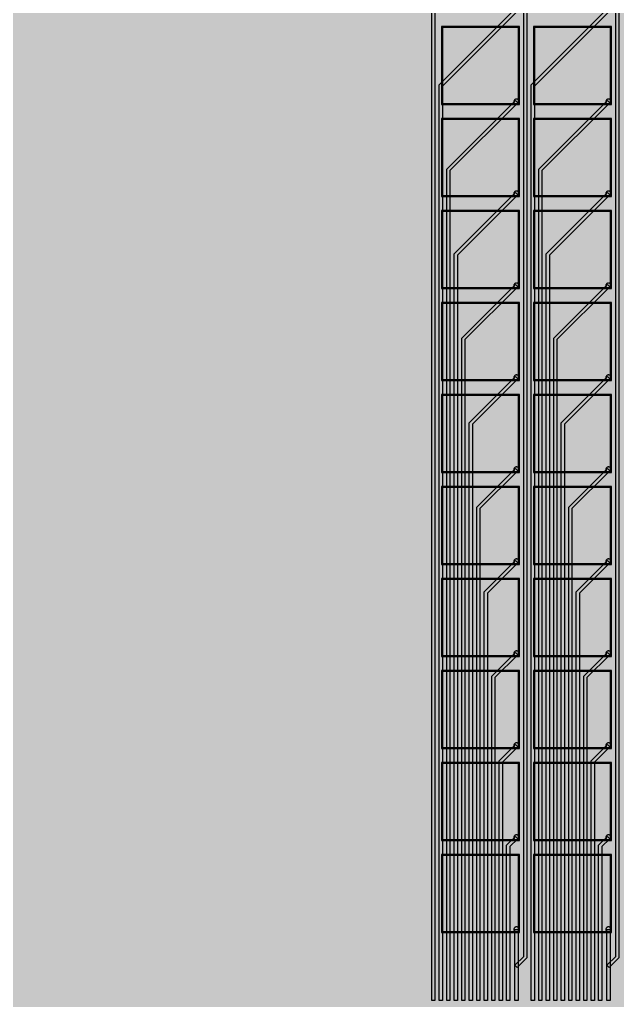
# Model space of a CAD drawing. Header units: metres. Extents: x -7220 to 10980, y -29667 to 1833.
# Drawn here: x -394 to 164, y 430 to 1347 of the extents above; entities that cross this region are included whole.
import ezdxf

# ---------------------------------------------------------------- set-up
doc = ezdxf.new("R2010")
doc.units = ezdxf.units.M
for name, color, linetype in [('Etching', 1, 'CONTINUOUS'), ('EtchingPad', 2, 'CONTINUOUS'), ('Metal1', 4, 'CONTINUOUS'), ('Metal2', 3, 'CONTINUOUS'), ('Polyimide', 7, 'CONTINUOUS'), ('Polyimide_Negative', 5, 'CONTINUOUS')]:
    doc.layers.add(name, color=color, linetype=linetype)

msp = doc.modelspace()

# ---------------------------------------------------------------- hatches: boundary and pattern name
at = {"layer": 'Polyimide'}
msp.add_hatch(color=7, dxfattribs=at).paths.add_polyline_path([(4099.45, -13861.55), (4142.64, -14152.77), (4214.18, -14438.35), (4313.36, -14715.55), (4439.24, -14981.69), (4590.59, -15234.21), (4765.97, -15470.68), (4963.68, -15688.82), (5181.82, -15886.53), (5418.29, -16061.91), (5670.81, -16213.26), (5936.95, -16339.14), (6214.15, -16438.32), (6499.73, -16509.85), (6790.95, -16553.05), (7085, -16567.5), (9980.38, -16567.5), (10058.79, -16571.35), (10136.45, -16582.87), (10212.6, -16601.95), (10286.52, -16628.4), (10357.49, -16661.96), (10424.83, -16702.32), (10487.89, -16749.09), (10546.06, -16801.81), (10598.78, -16859.98), (10645.55, -16923.04), (10685.91, -16990.38), (10719.48, -17061.35), (10745.93, -17135.27), (10765, -17211.43), (10776.52, -17289.08), (10780.38, -17367.5), (10780.38, -21957.3), (10741.61, -22012.91), (10705.97, -22070.59), (10673.58, -22130.14), (10644.53, -22191.39), (10618.92, -22254.16), (10596.82, -22318.25), (10578.3, -22383.46), (10563.41, -22449.6), (10552.21, -22516.46), (10544.72, -22583.84), (10540.97, -22651.53), (10540.97, -22719.32), (10544.72, -22787.01), (10552.21, -22854.38), (10563.41, -22921.24), (10578.3, -22987.38), (10596.82, -23052.6), (10618.92, -23116.68), (10644.53, -23179.45), (10673.58, -23240.71), (10705.97, -23300.26), (10741.61, -23357.93), (10780.38, -23413.54), (10780.38, -28667.5), (10776.52, -28745.91), (10765, -28823.57), (10745.93, -28899.73), (10719.48, -28973.65), (10685.91, -29044.62), (10645.55, -29111.96), (10598.78, -29175.01), (10546.06, -29233.19), (10487.89, -29285.91), (10424.83, -29332.68), (10357.49, -29373.04), (10286.52, -29406.6), (10212.6, -29433.05), (10136.45, -29452.13), (10058.79, -29463.65), (9980.38, -29467.5), (-6219.63, -29467.5), (-6298.04, -29463.65), (-6375.7, -29452.13), (-6451.85, -29433.05), (-6525.77, -29406.6), (-6596.74, -29373.04), (-6664.08, -29332.68), (-6727.14, -29285.91), (-6785.31, -29233.19), (-6838.03, -29175.01), (-6884.8, -29111.96), (-6925.16, -29044.62), (-6958.73, -28973.65), (-6985.18, -28899.73), (-7004.25, -28823.57), (-7015.77, -28745.91), (-7019.63, -28667.5), (-7019.63, -23426.32), (-6979.36, -23370.07), (-6942.33, -23311.63), (-6908.66, -23251.2), (-6878.45, -23188.96), (-6851.81, -23125.12), (-6828.81, -23059.88), (-6809.53, -22993.44), (-6794.04, -22926.02), (-6782.37, -22857.83), (-6774.57, -22789.09), (-6770.67, -22720.02), (-6770.67, -22650.84), (-6774.57, -22581.77), (-6782.37, -22513.03), (-6794.04, -22444.84), (-6809.53, -22377.42), (-6828.81, -22310.98), (-6851.81, -22245.74), (-6878.45, -22181.89), (-6908.66, -22119.66), (-6942.33, -22059.22), (-6979.36, -22000.79), (-7019.63, -21944.54), (-7019.63, -17367.5), (-7015.77, -17289.08), (-7004.25, -17211.43), (-6985.18, -17135.27), (-6958.73, -17061.35), (-6925.16, -16990.38), (-6884.8, -16923.04), (-6838.03, -16859.98), (-6785.31, -16801.81), (-6727.14, -16749.09), (-6664.08, -16702.32), (-6596.74, -16661.96), (-6525.77, -16628.4), (-6451.85, -16601.95), (-6375.7, -16582.87), (-6298.04, -16571.35), (-6219.63, -16567.5), (-3314, -16567.5), (-3019.95, -16553.05), (-2728.73, -16509.85), (-2443.15, -16438.32), (-2165.95, -16339.14), (-1899.81, -16213.26), (-1647.29, -16061.91), (-1410.82, -15886.53), (-1192.68, -15688.82), (-994.97, -15470.68), (-819.59, -15234.21), (-668.24, -14981.69), (-542.36, -14715.55), (-443.18, -14438.35), (-371.64, -14152.77), (-328.45, -13861.55), (-314, -13567.5), (-314, -13373.48), (-317.45, -13328.11), (-327.72, -13283.78), (-344.58, -13241.52), (-367.63, -13202.3), (-396.35, -13167.01), (-430.08, -13136.47), (-468.03, -13111.38), (-509.35, -13092.32), (-509.35, -13092.32), (-578.18, -13061.27), (-642.2, -13021.24), (-700.26, -12972.96), (-751.3, -12917.31), (-794.39, -12855.3), (-828.74, -12788.06), (-853.73, -12716.8), (-868.91, -12642.84), (-874, -12567.5), (-868.91, -12492.16), (-853.73, -12418.19), (-828.74, -12346.94), (-794.39, -12279.7), (-751.3, -12217.69), (-700.26, -12162.04), (-642.2, -12113.76), (-578.18, -12073.73), (-509.35, -12042.68), (-509.35, -12042.68), (-468.03, -12023.62), (-430.08, -11998.53), (-396.35, -11967.99), (-367.63, -11932.7), (-344.58, -11893.47), (-327.72, -11851.21), (-317.45, -11806.89), (-314, -11761.52), (-314, -11074.31), (-317.45, -11028.94), (-327.72, -10984.62), (-344.58, -10942.36), (-367.63, -10903.13), (-396.35, -10867.84), (-430.08, -10837.3), (-468.03, -10812.21), (-509.35, -10793.16), (-509.35, -10793.16), (-578.18, -10762.1), (-642.2, -10722.07), (-700.26, -10673.8), (-751.3, -10618.15), (-794.39, -10556.13), (-828.74, -10488.89), (-853.73, -10417.64), (-868.91, -10343.67), (-874, -10268.33), (-868.91, -10192.99), (-853.73, -10119.03), (-828.74, -10047.77), (-794.39, -9980.53), (-751.3, -9918.52), (-700.26, -9862.87), (-642.2, -9814.59), (-578.18, -9774.56), (-509.35, -9743.51), (-509.35, -9743.51), (-468.03, -9724.45), (-430.08, -9699.36), (-396.35, -9668.82), (-367.63, -9633.53), (-344.58, -9594.31), (-327.72, -9552.05), (-317.45, -9507.72), (-314, -9462.35), (-314, -8775.14), (-317.45, -8729.78), (-327.72, -8685.45), (-344.58, -8643.19), (-367.63, -8603.96), (-396.35, -8568.68), (-430.08, -8538.14), (-468.03, -8513.05), (-509.35, -8493.99), (-509.35, -8493.99), (-578.18, -8462.94), (-642.2, -8422.91), (-700.26, -8374.63), (-751.3, -8318.98), (-794.39, -8256.97), (-828.74, -8189.73), (-853.73, -8118.47), (-868.91, -8044.5), (-874, -7969.17), (-868.91, -7893.83), (-853.73, -7819.86), (-828.74, -7748.61), (-794.39, -7681.36), (-751.3, -7619.35), (-700.26, -7563.7), (-642.2, -7515.42), (-578.18, -7475.4), (-509.35, -7444.34), (-509.35, -7444.34), (-468.03, -7425.28), (-430.08, -7400.2), (-396.35, -7369.66), (-367.63, -7334.37), (-344.58, -7295.14), (-327.72, -7252.88), (-317.45, -7208.56), (-314, -7163.19), (-314, -6475.98), (-317.45, -6430.61), (-327.72, -6386.29), (-344.58, -6344.02), (-367.63, -6304.8), (-396.35, -6269.51), (-430.08, -6238.97), (-468.03, -6213.88), (-509.35, -6194.82), (-509.35, -6194.82), (-578.18, -6163.77), (-642.2, -6123.74), (-700.26, -6075.46), (-751.3, -6019.81), (-794.39, -5957.8), (-828.74, -5890.56), (-853.73, -5819.31), (-868.91, -5745.34), (-874, -5670), (-868.91, -5594.66), (-853.73, -5520.69), (-828.74, -5449.44), (-794.39, -5382.2), (-751.3, -5320.19), (-700.26, -5264.54), (-642.2, -5216.26), (-578.18, -5176.23), (-509.35, -5145.18), (-509.35, -5145.18), (-468.03, -5126.12), (-430.08, -5101.03), (-396.35, -5070.49), (-367.63, -5035.2), (-344.58, -4995.98), (-327.72, -4953.71), (-317.45, -4909.39), (-314, -4864.02), (-314, 380), (-314, 1532.5), (-269, 1532.5), (-268.78, 1525.63), (-268.1, 1518.79), (-266.98, 1512.02), (-265.42, 1505.32), (-263.43, 1498.75), (-261.01, 1492.32), (-258.17, 1486.06), (-254.93, 1480), (-251.3, 1474.17), (-247.3, 1468.58), (-242.94, 1463.27), (-238.25, 1458.25), (-233.23, 1453.56), (-227.92, 1449.2), (-222.33, 1445.2), (-216.5, 1441.57), (-210.44, 1438.33), (-204.18, 1435.49), (-197.75, 1433.07), (-191.18, 1431.08), (-184.48, 1429.52), (-177.71, 1428.4), (-170.87, 1427.72), (-164, 1427.5), (-157.13, 1427.72), (-150.29, 1428.4), (-143.52, 1429.52), (-136.82, 1431.08), (-130.25, 1433.07), (-123.82, 1435.49), (-117.56, 1438.33), (-111.5, 1441.57), (-105.67, 1445.2), (-100.08, 1449.2), (-94.77, 1453.56), (-89.75, 1458.25), (-85.06, 1463.27), (-80.7, 1468.58), (-76.7, 1474.17), (-73.07, 1480), (-69.83, 1486.06), (-66.99, 1492.32), (-64.57, 1498.75), (-62.58, 1505.32), (-61.02, 1512.02), (-59.9, 1518.79), (-59.22, 1525.63), (-59, 1532.5), (1786, 1532.5), (3835, 1532.5), (3835.21, 1539.04), (3835.86, 1545.55), (3836.92, 1552.01), (3838.41, 1558.38), (3840.31, 1564.64), (3842.61, 1570.77), (3845.31, 1576.73), (3848.4, 1582.5), (3851.85, 1588.06), (3855.66, 1593.38), (3859.82, 1598.43), (3864.29, 1603.21), (3869.07, 1607.68), (3874.12, 1611.84), (3879.44, 1615.65), (3885, 1619.1), (3890.77, 1622.19), (3896.73, 1624.89), (3902.86, 1627.19), (3909.12, 1629.09), (3915.49, 1630.58), (3921.95, 1631.64), (3928.46, 1632.29), (3935, 1632.5), (3941.54, 1632.29), (3948.05, 1631.64), (3954.51, 1630.58), (3960.88, 1629.09), (3967.14, 1627.19), (3973.27, 1624.89), (3979.23, 1622.19), (3985, 1619.1), (3990.56, 1615.65), (3995.88, 1611.84), (4000.93, 1607.68), (4005.71, 1603.21), (4010.18, 1598.43), (4014.34, 1593.38), (4018.15, 1588.06), (4021.6, 1582.5), (4024.69, 1576.73), (4027.39, 1570.77), (4029.69, 1564.64), (4031.59, 1558.38), (4033.08, 1552.01), (4034.14, 1545.55), (4034.79, 1539.04), (4035, 1532.5), (4085, 1532.5), (4085, 380), (4085, 330), (4085, -4864.02), (4088.45, -4909.39), (4098.72, -4953.71), (4115.58, -4995.98), (4138.63, -5035.2), (4167.35, -5070.49), (4201.08, -5101.03), (4239.03, -5126.12), (4280.35, -5145.18), (4280.35, -5145.18), (4349.18, -5176.23), (4413.2, -5216.26), (4471.26, -5264.54), (4522.3, -5320.19), (4565.39, -5382.2), (4599.74, -5449.44), (4624.73, -5520.69), (4639.91, -5594.66), (4645, -5670), (4639.91, -5745.34), (4624.73, -5819.31), (4599.74, -5890.56), (4565.39, -5957.8), (4522.3, -6019.81), (4471.26, -6075.46), (4413.2, -6123.74), (4349.18, -6163.77), (4280.35, -6194.82), (4239.03, -6213.88), (4201.08, -6238.97), (4167.35, -6269.51), (4138.63, -6304.8), (4115.58, -6344.02), (4098.72, -6386.29), (4088.45, -6430.61), (4085, -6475.98), (4085, -13567.5), (4099.45, -13861.55)])
at = {"layer": 'Polyimide_Negative'}
h = msp.add_hatch(color=7, dxfattribs=at)
h.paths.add_polyline_path([(-677.74, -11900.1), (-672.74, -11896.98), (-514, -11825.36), (-514, -11010.47), (-672.74, -10938.85), (-759.69, -10884.49), (-838.53, -10818.93), (-907.83, -10743.36), (-966.34, -10659.16), (-1012.99, -10567.84), (-1046.93, -10471.08), (-1067.54, -10370.64), (-1074.46, -10268.33), (-1040.67, -9768.37), (-677.74, -9600.94), (-672.74, -9597.81), (-514, -9526.2), (-514, -8711.3), (-672.74, -8639.69), (-759.69, -8585.33), (-838.53, -8519.77), (-907.83, -8444.2), (-966.34, -8359.99), (-1012.99, -8268.68), (-1046.93, -8171.92), (-1067.54, -8071.47), (-1074.46, -7969.17), (-1067.54, -7866.86), (-1046.93, -7766.42), (-1012.99, -7669.66), (-966.34, -7578.34), (-907.83, -7494.14), (-838.53, -7418.56), (-723.42, -7322.84), (-677.74, -7301.77), (-672.74, -7298.65), (-514, -7227.03), (-514, -6412.14), (-672.74, -6340.52), (-759.69, -6286.16), (-838.53, -6220.6), (-907.83, -6145.03), (-966.34, -6060.82), (-1012.99, -5969.51), (-1046.93, -5872.75), (-1067.54, -5772.31), (-1074.46, -5670), (-1067.54, -5567.69), (-1046.93, -5467.25), (-1012.99, -5370.49), (-966.34, -5279.18), (-907.83, -5194.97), (-838.53, -5119.4), (-723.42, -5023.68), (-677.74, -5002.6), (-672.74, -4999.48), (-514, -4927.86), (-514, 1732.5), (166.51, 1732.5), (1786, 1732.5), (3699.15, 1732.5), (3768.27, 1782.03), (3784.95, 1792.4), (3802.27, 1801.66), (3820.15, 1809.76), (3838.53, 1816.68), (3857.33, 1822.38), (3876.45, 1826.84), (3895.83, 1830.04), (3915.37, 1831.96), (3935, 1832.61), (3954.63, 1831.96), (3974.17, 1830.04), (3993.55, 1826.84), (4012.67, 1822.38), (4031.47, 1816.68), (4049.85, 1809.76), (4067.73, 1801.66), (4085.05, 1792.4), (4101.73, 1782.03), (4285, 1650.7), (4285, -4927.86), (4443.74, -4999.48), (4530.69, -5053.84), (4609.53, -5119.4), (4678.83, -5194.97), (4737.34, -5279.18), (4783.99, -5370.49), (4817.93, -5467.25), (4838.54, -5567.69), (4845.46, -5670), (4838.54, -5772.31), (4817.93, -5872.75), (4783.99, -5969.51), (4737.34, -6060.82), (4678.83, -6145.03), (4609.53, -6220.6), (4530.69, -6286.16), (4443.74, -6340.52), (4285, -6412.14), (4285, -13562.59), (4298.72, -13841.92), (4339.04, -14113.7), (4405.8, -14380.23), (4498.36, -14638.92), (4615.83, -14887.3), (4757.09, -15122.96), (4920.76, -15343.65), (5105.27, -15547.23), (5308.85, -15731.74), (5529.54, -15895.41), (5765.2, -16036.67), (6013.58, -16154.14), (6272.27, -16246.7), (6538.79, -16313.46), (6810.58, -16353.78), (7089.91, -16367.5), (9985.29, -16367.5), (10078.42, -16372.07), (10175.51, -16386.48), (10270.73, -16410.33), (10363.15, -16443.4), (10451.89, -16485.36), (10536.08, -16535.83), (10614.92, -16594.3), (10687.65, -16660.22), (10753.57, -16732.95), (10812.05, -16811.79), (10862.51, -16895.99), (10904.48, -16984.72), (10937.55, -17077.14), (10961.4, -17172.36), (10975.8, -17269.46), (10980.38, -17362.59), (10980.38, -22020.14), (10908.84, -22122.75), (10879.02, -22171.01), (10851.92, -22220.83), (10827.62, -22272.08), (10806.19, -22324.6), (10787.7, -22378.22), (10772.2, -22432.78), (10759.75, -22488.12), (10750.37, -22544.06), (10744.11, -22600.43), (10740.97, -22657.06), (10740.97, -22713.78), (10744.11, -22770.42), (10750.37, -22826.79), (10759.75, -22882.73), (10772.2, -22938.06), (10787.7, -22992.63), (10806.19, -23046.25), (10827.62, -23098.76), (10851.92, -23150.01), (10879.02, -23199.84), (10908.84, -23248.09), (10980.38, -23350.71), (10980.38, -28672.41), (10975.8, -28765.54), (10961.4, -28862.64), (10937.55, -28957.85), (10904.48, -29050.28), (10862.51, -29139.01), (10812.05, -29223.2), (10753.57, -29302.05), (10687.65, -29374.78), (10614.92, -29440.7), (10536.08, -29499.17), (10451.89, -29549.63), (10363.15, -29591.6), (10270.73, -29624.67), (10175.51, -29648.52), (10078.42, -29662.92), (9985.29, -29667.5), (-6224.54, -29667.5), (-6317.67, -29662.92), (-6414.76, -29648.52), (-6509.98, -29624.67), (-6602.4, -29591.6), (-6691.14, -29549.63), (-6775.33, -29499.17), (-6854.17, -29440.7), (-6926.9, -29374.78), (-6992.82, -29302.05), (-7051.3, -29223.2), (-7101.76, -29139.01), (-7143.73, -29050.28), (-7176.8, -28957.85), (-7200.65, -28862.64), (-7215.05, -28765.54), (-7219.63, -28672.41), (-7219.63, -23362.11), (-7145.27, -23258.25), (-7114.29, -23209.36), (-7086.12, -23158.79), (-7060.85, -23106.72), (-7038.56, -23053.31), (-7019.31, -22998.72), (-7003.18, -22943.13), (-6990.22, -22886.72), (-6980.46, -22829.67), (-6973.93, -22772.16), (-6970.67, -22714.37), (-6970.67, -22656.49), (-6973.93, -22598.7), (-6980.46, -22541.19), (-6990.22, -22484.14), (-7003.18, -22427.73), (-7019.31, -22372.14), (-7038.56, -22317.55), (-7060.85, -22264.14), (-7086.12, -22212.06), (-7114.29, -22161.5), (-7145.27, -22112.61), (-7219.63, -22008.74), (-7219.63, -17362.59), (-7215.05, -17269.46), (-7200.65, -17172.36), (-7176.8, -17077.14), (-7143.73, -16984.72), (-7101.76, -16895.99), (-7051.3, -16811.79), (-6992.82, -16732.95), (-6926.9, -16660.22), (-6854.17, -16594.3), (-6775.33, -16535.83), (-6691.14, -16485.36), (-6602.4, -16443.4), (-6509.98, -16410.33), (-6414.76, -16386.48), (-6317.67, -16372.07), (-6224.54, -16367.5), (-3318.91, -16367.5), (-3039.58, -16353.78), (-2767.79, -16313.46), (-2501.27, -16246.7), (-2242.58, -16154.14), (-1994.2, -16036.67), (-1758.54, -15895.41), (-1537.85, -15731.74), (-1334.27, -15547.23), (-1149.76, -15343.65), (-986.09, -15122.96), (-844.83, -14887.3), (-727.36, -14638.92), (-634.8, -14380.23), (-568.04, -14113.7), (-527.72, -13841.92), (-514, -13562.59), (-514, -13309.63), (-672.74, -13238.02), (-759.69, -13183.66), (-838.53, -13118.1), (-907.83, -13042.53), (-966.34, -12958.32), (-1012.99, -12867.01), (-1046.93, -12770.25), (-1067.54, -12669.8), (-1074.46, -12567.5), (-1040.67, -12067.53), (-677.74, -11900.1)])
h.paths.add_polyline_path([(4085, -13567.5), (4085, -6475.98), (4088.45, -6430.61), (4098.72, -6386.29), (4115.58, -6344.02), (4138.63, -6304.8), (4167.35, -6269.51), (4201.08, -6238.97), (4239.03, -6213.88), (4280.35, -6194.82), (4349.18, -6163.77), (4413.2, -6123.74), (4471.26, -6075.46), (4522.3, -6019.81), (4565.39, -5957.8), (4599.74, -5890.56), (4624.73, -5819.31), (4639.91, -5745.34), (4645, -5670), (4639.91, -5594.66), (4624.73, -5520.69), (4599.74, -5449.44), (4565.39, -5382.2), (4522.3, -5320.19), (4471.26, -5264.54), (4413.2, -5216.26), (4349.18, -5176.23), (4280.35, -5145.18), (4280.35, -5145.18), (4239.03, -5126.12), (4201.08, -5101.03), (4167.35, -5070.49), (4138.63, -5035.2), (4115.58, -4995.98), (4098.72, -4953.71), (4088.45, -4909.39), (4085, -4864.02), (4085, 330), (4085, 380), (4085, 1532.5), (4035, 1532.5), (4034.79, 1539.04), (4034.14, 1545.55), (4033.08, 1552.01), (4031.59, 1558.38), (4029.69, 1564.64), (4027.39, 1570.77), (4024.69, 1576.73), (4021.6, 1582.5), (4018.15, 1588.06), (4014.34, 1593.38), (4010.18, 1598.43), (4005.71, 1603.21), (4000.93, 1607.68), (3995.88, 1611.84), (3990.56, 1615.65), (3985, 1619.1), (3979.23, 1622.19), (3973.27, 1624.89), (3967.14, 1627.19), (3960.88, 1629.09), (3954.51, 1630.58), (3948.05, 1631.64), (3941.54, 1632.29), (3935, 1632.5), (3928.46, 1632.29), (3921.95, 1631.64), (3915.49, 1630.58), (3909.12, 1629.09), (3902.86, 1627.19), (3896.73, 1624.89), (3890.77, 1622.19), (3885, 1619.1), (3879.44, 1615.65), (3874.12, 1611.84), (3869.07, 1607.68), (3864.29, 1603.21), (3859.82, 1598.43), (3855.66, 1593.38), (3851.85, 1588.06), (3848.4, 1582.5), (3845.31, 1576.73), (3842.61, 1570.77), (3840.31, 1564.64), (3838.41, 1558.38), (3836.92, 1552.01), (3835.86, 1545.55), (3835.21, 1539.04), (3835, 1532.5), (1786, 1532.5), (-59, 1532.5), (-59.22, 1525.63), (-59.9, 1518.79), (-61.02, 1512.02), (-62.58, 1505.32), (-64.57, 1498.75), (-66.99, 1492.32), (-69.83, 1486.06), (-73.07, 1480), (-76.7, 1474.17), (-80.7, 1468.58), (-85.06, 1463.27), (-89.75, 1458.25), (-94.77, 1453.56), (-100.08, 1449.2), (-105.67, 1445.2), (-111.5, 1441.57), (-117.56, 1438.33), (-123.82, 1435.49), (-130.25, 1433.07), (-136.82, 1431.08), (-143.52, 1429.52), (-150.29, 1428.4), (-157.13, 1427.72), (-164, 1427.5), (-170.87, 1427.72), (-177.71, 1428.4), (-184.48, 1429.52), (-191.18, 1431.08), (-197.75, 1433.07), (-204.18, 1435.49), (-210.44, 1438.33), (-216.5, 1441.57), (-222.33, 1445.2), (-227.92, 1449.2), (-233.23, 1453.56), (-238.25, 1458.25), (-242.94, 1463.27), (-247.3, 1468.58), (-251.3, 1474.17), (-254.93, 1480), (-258.17, 1486.06), (-261.01, 1492.32), (-263.43, 1498.75), (-265.42, 1505.32), (-266.98, 1512.02), (-268.1, 1518.79), (-268.78, 1525.63), (-269, 1532.5), (-314, 1532.5), (-314, 380), (-314, -4864.02), (-317.45, -4909.39), (-327.72, -4953.71), (-344.58, -4995.98), (-367.63, -5035.2), (-396.35, -5070.49), (-430.08, -5101.03), (-468.03, -5126.12), (-509.35, -5145.18), (-509.35, -5145.18), (-578.18, -5176.23), (-642.2, -5216.26), (-700.26, -5264.54), (-751.3, -5320.19), (-794.39, -5382.2), (-828.74, -5449.44), (-853.73, -5520.69), (-868.91, -5594.66), (-874, -5670), (-868.91, -5745.34), (-853.73, -5819.31), (-828.74, -5890.56), (-794.39, -5957.8), (-751.3, -6019.81), (-700.26, -6075.46), (-642.2, -6123.74), (-578.18, -6163.77), (-509.35, -6194.82), (-509.35, -6194.82), (-468.03, -6213.88), (-430.08, -6238.97), (-396.35, -6269.51), (-367.63, -6304.8), (-344.58, -6344.02), (-327.72, -6386.29), (-317.45, -6430.61), (-314, -6475.98), (-314, -7163.19), (-317.45, -7208.56), (-327.72, -7252.88), (-344.58, -7295.14), (-367.63, -7334.37), (-396.35, -7369.66), (-430.08, -7400.2), (-468.03, -7425.28), (-509.35, -7444.34), (-509.35, -7444.34), (-578.18, -7475.4), (-642.2, -7515.42), (-700.26, -7563.7), (-751.3, -7619.35), (-794.39, -7681.36), (-828.74, -7748.61), (-853.73, -7819.86), (-868.91, -7893.83), (-874, -7969.17), (-868.91, -8044.5), (-853.73, -8118.47), (-828.74, -8189.73), (-794.39, -8256.97), (-751.3, -8318.98), (-700.26, -8374.63), (-642.2, -8422.91), (-578.18, -8462.94), (-509.35, -8493.99), (-509.35, -8493.99), (-468.03, -8513.05), (-430.08, -8538.14), (-396.35, -8568.68), (-367.63, -8603.96), (-344.58, -8643.19), (-327.72, -8685.45), (-317.45, -8729.78), (-314, -8775.14), (-314, -9462.35), (-317.45, -9507.72), (-327.72, -9552.05), (-344.58, -9594.31), (-367.63, -9633.53), (-396.35, -9668.82), (-430.08, -9699.36), (-468.03, -9724.45), (-509.35, -9743.51), (-509.35, -9743.51), (-578.18, -9774.56), (-642.2, -9814.59), (-700.26, -9862.87), (-751.3, -9918.52), (-794.39, -9980.53), (-828.74, -10047.77), (-853.73, -10119.03), (-868.91, -10192.99), (-874, -10268.33), (-868.91, -10343.67), (-853.73, -10417.64), (-828.74, -10488.89), (-794.39, -10556.13), (-751.3, -10618.15), (-700.26, -10673.8), (-642.2, -10722.07), (-578.18, -10762.1), (-509.35, -10793.16), (-509.35, -10793.16), (-468.03, -10812.21), (-430.08, -10837.3), (-396.35, -10867.84), (-367.63, -10903.13), (-344.58, -10942.36), (-327.72, -10984.62), (-317.45, -11028.94), (-314, -11074.31), (-314, -11761.52), (-317.45, -11806.89), (-327.72, -11851.21), (-344.58, -11893.47), (-367.63, -11932.7), (-396.35, -11967.99), (-430.08, -11998.53), (-468.03, -12023.62), (-509.35, -12042.68), (-509.35, -12042.68), (-578.18, -12073.73), (-642.2, -12113.76), (-700.26, -12162.04), (-751.3, -12217.69), (-794.39, -12279.7), (-828.74, -12346.94), (-853.73, -12418.19), (-868.91, -12492.16), (-874, -12567.5), (-868.91, -12642.84), (-853.73, -12716.8), (-828.74, -12788.06), (-794.39, -12855.3), (-751.3, -12917.31), (-700.26, -12972.96), (-642.2, -13021.24), (-578.18, -13061.27), (-509.35, -13092.32), (-509.35, -13092.32), (-468.03, -13111.38), (-430.08, -13136.47), (-396.35, -13167.01), (-367.63, -13202.3), (-344.58, -13241.52), (-327.72, -13283.78), (-317.45, -13328.11), (-314, -13373.48), (-314, -13567.5), (-328.45, -13861.55), (-371.64, -14152.77), (-443.18, -14438.35), (-542.36, -14715.55), (-668.24, -14981.69), (-819.59, -15234.21), (-994.97, -15470.68), (-1192.68, -15688.82), (-1410.82, -15886.53), (-1647.29, -16061.91), (-1899.81, -16213.26), (-2165.95, -16339.14), (-2443.15, -16438.32), (-2728.73, -16509.85), (-3019.95, -16553.05), (-3314, -16567.5), (-6219.63, -16567.5), (-6298.04, -16571.35), (-6375.7, -16582.87), (-6451.85, -16601.95), (-6525.77, -16628.4), (-6596.74, -16661.96), (-6664.08, -16702.32), (-6727.14, -16749.09), (-6785.31, -16801.81), (-6838.03, -16859.98), (-6884.8, -16923.04), (-6925.16, -16990.38), (-6958.73, -17061.35), (-6985.18, -17135.27), (-7004.25, -17211.43), (-7015.77, -17289.08), (-7019.63, -17367.5), (-7019.63, -21944.54), (-6979.36, -22000.79), (-6942.33, -22059.22), (-6908.66, -22119.66), (-6878.45, -22181.89), (-6851.81, -22245.74), (-6828.81, -22310.98), (-6809.53, -22377.42), (-6794.04, -22444.84), (-6782.37, -22513.03), (-6774.57, -22581.77), (-6770.67, -22650.84), (-6770.67, -22720.02), (-6774.57, -22789.09), (-6782.37, -22857.83), (-6794.04, -22926.02), (-6809.53, -22993.44), (-6828.81, -23059.88), (-6851.81, -23125.12), (-6878.45, -23188.96), (-6908.66, -23251.2), (-6942.33, -23311.63), (-6979.36, -23370.07), (-7019.63, -23426.32), (-7019.63, -28667.5), (-7015.77, -28745.91), (-7004.25, -28823.57), (-6985.18, -28899.73), (-6958.73, -28973.65), (-6925.16, -29044.62), (-6884.8, -29111.96), (-6838.03, -29175.01), (-6785.31, -29233.19), (-6727.14, -29285.91), (-6664.08, -29332.68), (-6596.74, -29373.04), (-6525.77, -29406.6), (-6451.85, -29433.05), (-6375.7, -29452.13), (-6298.04, -29463.65), (-6219.63, -29467.5), (9980.38, -29467.5), (10058.79, -29463.65), (10136.45, -29452.13), (10212.6, -29433.05), (10286.52, -29406.6), (10357.49, -29373.04), (10424.83, -29332.68), (10487.89, -29285.91), (10546.06, -29233.19), (10598.78, -29175.01), (10645.55, -29111.96), (10685.91, -29044.62), (10719.48, -28973.65), (10745.93, -28899.73), (10765, -28823.57), (10776.52, -28745.91), (10780.38, -28667.5), (10780.38, -23413.54), (10741.61, -23357.93), (10705.97, -23300.26), (10673.58, -23240.71), (10644.53, -23179.45), (10618.92, -23116.68), (10596.82, -23052.6), (10578.3, -22987.38), (10563.41, -22921.24), (10552.21, -22854.38), (10544.72, -22787.01), (10540.97, -22719.32), (10540.97, -22651.53), (10544.72, -22583.84), (10552.21, -22516.46), (10563.41, -22449.6), (10578.3, -22383.46), (10596.82, -22318.25), (10618.92, -22254.16), (10644.53, -22191.39), (10673.58, -22130.14), (10705.97, -22070.59), (10741.61, -22012.91), (10780.38, -21957.3), (10780.38, -17367.5), (10776.52, -17289.08), (10765, -17211.43), (10745.93, -17135.27), (10719.48, -17061.35), (10685.91, -16990.38), (10645.55, -16923.04), (10598.78, -16859.98), (10546.06, -16801.81), (10487.89, -16749.09), (10424.83, -16702.32), (10357.49, -16661.96), (10286.52, -16628.4), (10212.6, -16601.95), (10136.45, -16582.87), (10058.79, -16571.35), (9980.38, -16567.5), (7085, -16567.5), (6790.95, -16553.05), (6499.73, -16509.85), (6214.15, -16438.32), (5936.95, -16339.14), (5670.81, -16213.26), (5418.29, -16061.91), (5181.82, -15886.53), (4963.68, -15688.82), (4765.97, -15470.68), (4590.59, -15234.21), (4439.24, -14981.69), (4313.36, -14715.55), (4214.18, -14438.35), (4142.64, -14152.77), (4099.45, -13861.55), (4085, -13567.5)], flags=0)

# ---------------------------------------------------------------- linework, layer by layer
at = {"layer": 'Etching'}
for points in [[(67.75, 1270.25), (67.77, 1269.92), (67.84, 1269.6), (67.94, 1269.29), (68.08, 1269), (68.27, 1268.73), (68.48, 1268.48), (68.73, 1268.27), (69, 1268.08), (69.29, 1267.94), (69.6, 1267.84), (69.92, 1267.77), (70.25, 1267.75), (70.58, 1267.77), (70.9, 1267.84), (71.21, 1267.94), (71.5, 1268.08), (71.77, 1268.27), (72.02, 1268.48), (72.23, 1268.73), (72.42, 1269), (72.56, 1269.29), (72.66, 1269.6), (72.73, 1269.92), (72.75, 1270.25), (72.73, 1270.58), (72.66, 1270.9), (72.56, 1271.21), (72.42, 1271.5), (72.23, 1271.77), (72.02, 1272.02), (71.77, 1272.23), (71.5, 1272.42), (71.21, 1272.56), (70.9, 1272.66), (70.58, 1272.73), (70.25, 1272.75), (69.92, 1272.73), (69.6, 1272.66), (69.29, 1272.56), (69, 1272.42), (68.73, 1272.23), (68.48, 1272.02), (68.27, 1271.77), (68.08, 1271.5), (67.94, 1271.21), (67.84, 1270.9), (67.77, 1270.58), (67.75, 1270.25)], [(153.75, 1270.25), (153.77, 1269.92), (153.84, 1269.6), (153.94, 1269.29), (154.08, 1269), (154.27, 1268.73), (154.48, 1268.48), (154.73, 1268.27), (155, 1268.08), (155.29, 1267.94), (155.6, 1267.84), (155.92, 1267.77), (156.25, 1267.75), (156.58, 1267.77), (156.9, 1267.84), (157.21, 1267.94), (157.5, 1268.08), (157.77, 1268.27), (158.02, 1268.48), (158.23, 1268.73), (158.42, 1269), (158.56, 1269.29), (158.66, 1269.6), (158.73, 1269.92), (158.75, 1270.25), (158.73, 1270.58), (158.66, 1270.9), (158.56, 1271.21), (158.42, 1271.5), (158.23, 1271.77), (158.02, 1272.02), (157.77, 1272.23), (157.5, 1272.42), (157.21, 1272.56), (156.9, 1272.66), (156.58, 1272.73), (156.25, 1272.75), (155.92, 1272.73), (155.6, 1272.66), (155.29, 1272.56), (155, 1272.42), (154.73, 1272.23), (154.48, 1272.02), (154.27, 1271.77), (154.08, 1271.5), (153.94, 1271.21), (153.84, 1270.9), (153.77, 1270.58), (153.75, 1270.25)], [(67.75, 1184.25), (67.77, 1183.92), (67.84, 1183.6), (67.94, 1183.29), (68.08, 1183), (68.27, 1182.73), (68.48, 1182.48), (68.73, 1182.27), (69, 1182.08), (69.29, 1181.94), (69.6, 1181.84), (69.92, 1181.77), (70.25, 1181.75), (70.58, 1181.77), (70.9, 1181.84), (71.21, 1181.94), (71.5, 1182.08), (71.77, 1182.27), (72.02, 1182.48), (72.23, 1182.73), (72.42, 1183), (72.56, 1183.29), (72.66, 1183.6), (72.73, 1183.92), (72.75, 1184.25), (72.73, 1184.58), (72.66, 1184.9), (72.56, 1185.21), (72.42, 1185.5), (72.23, 1185.77), (72.02, 1186.02), (71.77, 1186.23), (71.5, 1186.42), (71.21, 1186.56), (70.9, 1186.66), (70.58, 1186.73), (70.25, 1186.75), (69.92, 1186.73), (69.6, 1186.66), (69.29, 1186.56), (69, 1186.42), (68.73, 1186.23), (68.48, 1186.02), (68.27, 1185.77), (68.08, 1185.5), (67.94, 1185.21), (67.84, 1184.9), (67.77, 1184.58), (67.75, 1184.25)], [(153.75, 1184.25), (153.77, 1183.92), (153.84, 1183.6), (153.94, 1183.29), (154.08, 1183), (154.27, 1182.73), (154.48, 1182.48), (154.73, 1182.27), (155, 1182.08), (155.29, 1181.94), (155.6, 1181.84), (155.92, 1181.77), (156.25, 1181.75), (156.58, 1181.77), (156.9, 1181.84), (157.21, 1181.94), (157.5, 1182.08), (157.77, 1182.27), (158.02, 1182.48), (158.23, 1182.73), (158.42, 1183), (158.56, 1183.29), (158.66, 1183.6), (158.73, 1183.92), (158.75, 1184.25), (158.73, 1184.58), (158.66, 1184.9), (158.56, 1185.21), (158.42, 1185.5), (158.23, 1185.77), (158.02, 1186.02), (157.77, 1186.23), (157.5, 1186.42), (157.21, 1186.56), (156.9, 1186.66), (156.58, 1186.73), (156.25, 1186.75), (155.92, 1186.73), (155.6, 1186.66), (155.29, 1186.56), (155, 1186.42), (154.73, 1186.23), (154.48, 1186.02), (154.27, 1185.77), (154.08, 1185.5), (153.94, 1185.21), (153.84, 1184.9), (153.77, 1184.58), (153.75, 1184.25)], [(67.75, 1098.25), (67.77, 1097.92), (67.84, 1097.6), (67.94, 1097.29), (68.08, 1097), (68.27, 1096.73), (68.48, 1096.48), (68.73, 1096.27), (69, 1096.08), (69.29, 1095.94), (69.6, 1095.84), (69.92, 1095.77), (70.25, 1095.75), (70.58, 1095.77), (70.9, 1095.84), (71.21, 1095.94), (71.5, 1096.08), (71.77, 1096.27), (72.02, 1096.48), (72.23, 1096.73), (72.42, 1097), (72.56, 1097.29), (72.66, 1097.6), (72.73, 1097.92), (72.75, 1098.25), (72.73, 1098.58), (72.66, 1098.9), (72.56, 1099.21), (72.42, 1099.5), (72.23, 1099.77), (72.02, 1100.02), (71.77, 1100.23), (71.5, 1100.42), (71.21, 1100.56), (70.9, 1100.66), (70.58, 1100.73), (70.25, 1100.75), (69.92, 1100.73), (69.6, 1100.66), (69.29, 1100.56), (69, 1100.42), (68.73, 1100.23), (68.48, 1100.02), (68.27, 1099.77), (68.08, 1099.5), (67.94, 1099.21), (67.84, 1098.9), (67.77, 1098.58), (67.75, 1098.25)], [(153.75, 1098.25), (153.77, 1097.92), (153.84, 1097.6), (153.94, 1097.29), (154.08, 1097), (154.27, 1096.73), (154.48, 1096.48), (154.73, 1096.27), (155, 1096.08), (155.29, 1095.94), (155.6, 1095.84), (155.92, 1095.77), (156.25, 1095.75), (156.58, 1095.77), (156.9, 1095.84), (157.21, 1095.94), (157.5, 1096.08), (157.77, 1096.27), (158.02, 1096.48), (158.23, 1096.73), (158.42, 1097), (158.56, 1097.29), (158.66, 1097.6), (158.73, 1097.92), (158.75, 1098.25), (158.73, 1098.58), (158.66, 1098.9), (158.56, 1099.21), (158.42, 1099.5), (158.23, 1099.77), (158.02, 1100.02), (157.77, 1100.23), (157.5, 1100.42), (157.21, 1100.56), (156.9, 1100.66), (156.58, 1100.73), (156.25, 1100.75), (155.92, 1100.73), (155.6, 1100.66), (155.29, 1100.56), (155, 1100.42), (154.73, 1100.23), (154.48, 1100.02), (154.27, 1099.77), (154.08, 1099.5), (153.94, 1099.21), (153.84, 1098.9), (153.77, 1098.58), (153.75, 1098.25)], [(67.75, 1012.25), (67.77, 1011.92), (67.84, 1011.6), (67.94, 1011.29), (68.08, 1011), (68.27, 1010.73), (68.48, 1010.48), (68.73, 1010.27), (69, 1010.08), (69.29, 1009.94), (69.6, 1009.84), (69.92, 1009.77), (70.25, 1009.75), (70.58, 1009.77), (70.9, 1009.84), (71.21, 1009.94), (71.5, 1010.08), (71.77, 1010.27), (72.02, 1010.48), (72.23, 1010.73), (72.42, 1011), (72.56, 1011.29), (72.66, 1011.6), (72.73, 1011.92), (72.75, 1012.25), (72.73, 1012.58), (72.66, 1012.9), (72.56, 1013.21), (72.42, 1013.5), (72.23, 1013.77), (72.02, 1014.02), (71.77, 1014.23), (71.5, 1014.42), (71.21, 1014.56), (70.9, 1014.66), (70.58, 1014.73), (70.25, 1014.75), (69.92, 1014.73), (69.6, 1014.66), (69.29, 1014.56), (69, 1014.42), (68.73, 1014.23), (68.48, 1014.02), (68.27, 1013.77), (68.08, 1013.5), (67.94, 1013.21), (67.84, 1012.9), (67.77, 1012.58), (67.75, 1012.25)], [(153.75, 1012.25), (153.77, 1011.92), (153.84, 1011.6), (153.94, 1011.29), (154.08, 1011), (154.27, 1010.73), (154.48, 1010.48), (154.73, 1010.27), (155, 1010.08), (155.29, 1009.94), (155.6, 1009.84), (155.92, 1009.77), (156.25, 1009.75), (156.58, 1009.77), (156.9, 1009.84), (157.21, 1009.94), (157.5, 1010.08), (157.77, 1010.27), (158.02, 1010.48), (158.23, 1010.73), (158.42, 1011), (158.56, 1011.29), (158.66, 1011.6), (158.73, 1011.92), (158.75, 1012.25), (158.73, 1012.58), (158.66, 1012.9), (158.56, 1013.21), (158.42, 1013.5), (158.23, 1013.77), (158.02, 1014.02), (157.77, 1014.23), (157.5, 1014.42), (157.21, 1014.56), (156.9, 1014.66), (156.58, 1014.73), (156.25, 1014.75), (155.92, 1014.73), (155.6, 1014.66), (155.29, 1014.56), (155, 1014.42), (154.73, 1014.23), (154.48, 1014.02), (154.27, 1013.77), (154.08, 1013.5), (153.94, 1013.21), (153.84, 1012.9), (153.77, 1012.58), (153.75, 1012.25)], [(67.75, 926.25), (67.77, 925.92), (67.84, 925.6), (67.94, 925.29), (68.08, 925), (68.27, 924.73), (68.48, 924.48), (68.73, 924.27), (69, 924.08), (69.29, 923.94), (69.6, 923.84), (69.92, 923.77), (70.25, 923.75), (70.58, 923.77), (70.9, 923.84), (71.21, 923.94), (71.5, 924.08), (71.77, 924.27), (72.02, 924.48), (72.23, 924.73), (72.42, 925), (72.56, 925.29), (72.66, 925.6), (72.73, 925.92), (72.75, 926.25), (72.73, 926.58), (72.66, 926.9), (72.56, 927.21), (72.42, 927.5), (72.23, 927.77), (72.02, 928.02), (71.77, 928.23), (71.5, 928.42), (71.21, 928.56), (70.9, 928.66), (70.58, 928.73), (70.25, 928.75), (69.92, 928.73), (69.6, 928.66), (69.29, 928.56), (69, 928.42), (68.73, 928.23), (68.48, 928.02), (68.27, 927.77), (68.08, 927.5), (67.94, 927.21), (67.84, 926.9), (67.77, 926.58), (67.75, 926.25)], [(153.75, 926.25), (153.77, 925.92), (153.84, 925.6), (153.94, 925.29), (154.08, 925), (154.27, 924.73), (154.48, 924.48), (154.73, 924.27), (155, 924.08), (155.29, 923.94), (155.6, 923.84), (155.92, 923.77), (156.25, 923.75), (156.58, 923.77), (156.9, 923.84), (157.21, 923.94), (157.5, 924.08), (157.77, 924.27), (158.02, 924.48), (158.23, 924.73), (158.42, 925), (158.56, 925.29), (158.66, 925.6), (158.73, 925.92), (158.75, 926.25), (158.73, 926.58), (158.66, 926.9), (158.56, 927.21), (158.42, 927.5), (158.23, 927.77), (158.02, 928.02), (157.77, 928.23), (157.5, 928.42), (157.21, 928.56), (156.9, 928.66), (156.58, 928.73), (156.25, 928.75), (155.92, 928.73), (155.6, 928.66), (155.29, 928.56), (155, 928.42), (154.73, 928.23), (154.48, 928.02), (154.27, 927.77), (154.08, 927.5), (153.94, 927.21), (153.84, 926.9), (153.77, 926.58), (153.75, 926.25)], [(67.75, 840.25), (67.77, 839.92), (67.84, 839.6), (67.94, 839.29), (68.08, 839), (68.27, 838.73), (68.48, 838.48), (68.73, 838.27), (69, 838.08), (69.29, 837.94), (69.6, 837.84), (69.92, 837.77), (70.25, 837.75), (70.58, 837.77), (70.9, 837.84), (71.21, 837.94), (71.5, 838.08), (71.77, 838.27), (72.02, 838.48), (72.23, 838.73), (72.42, 839), (72.56, 839.29), (72.66, 839.6), (72.73, 839.92), (72.75, 840.25), (72.73, 840.58), (72.66, 840.9), (72.56, 841.21), (72.42, 841.5), (72.23, 841.77), (72.02, 842.02), (71.77, 842.23), (71.5, 842.42), (71.21, 842.56), (70.9, 842.66), (70.58, 842.73), (70.25, 842.75), (69.92, 842.73), (69.6, 842.66), (69.29, 842.56), (69, 842.42), (68.73, 842.23), (68.48, 842.02), (68.27, 841.77), (68.08, 841.5), (67.94, 841.21), (67.84, 840.9), (67.77, 840.58), (67.75, 840.25)], [(153.75, 840.25), (153.77, 839.92), (153.84, 839.6), (153.94, 839.29), (154.08, 839), (154.27, 838.73), (154.48, 838.48), (154.73, 838.27), (155, 838.08), (155.29, 837.94), (155.6, 837.84), (155.92, 837.77), (156.25, 837.75), (156.58, 837.77), (156.9, 837.84), (157.21, 837.94), (157.5, 838.08), (157.77, 838.27), (158.02, 838.48), (158.23, 838.73), (158.42, 839), (158.56, 839.29), (158.66, 839.6), (158.73, 839.92), (158.75, 840.25), (158.73, 840.58), (158.66, 840.9), (158.56, 841.21), (158.42, 841.5), (158.23, 841.77), (158.02, 842.02), (157.77, 842.23), (157.5, 842.42), (157.21, 842.56), (156.9, 842.66), (156.58, 842.73), (156.25, 842.75), (155.92, 842.73), (155.6, 842.66), (155.29, 842.56), (155, 842.42), (154.73, 842.23), (154.48, 842.02), (154.27, 841.77), (154.08, 841.5), (153.94, 841.21), (153.84, 840.9), (153.77, 840.58), (153.75, 840.25)], [(67.75, 754.25), (67.77, 753.92), (67.84, 753.6), (67.94, 753.29), (68.08, 753), (68.27, 752.73), (68.48, 752.48), (68.73, 752.27), (69, 752.08), (69.29, 751.94), (69.6, 751.84), (69.92, 751.77), (70.25, 751.75), (70.58, 751.77), (70.9, 751.84), (71.21, 751.94), (71.5, 752.08), (71.77, 752.27), (72.02, 752.48), (72.23, 752.73), (72.42, 753), (72.56, 753.29), (72.66, 753.6), (72.73, 753.92), (72.75, 754.25), (72.73, 754.58), (72.66, 754.9), (72.56, 755.21), (72.42, 755.5), (72.23, 755.77), (72.02, 756.02), (71.77, 756.23), (71.5, 756.42), (71.21, 756.56), (70.9, 756.66), (70.58, 756.73), (70.25, 756.75), (69.92, 756.73), (69.6, 756.66), (69.29, 756.56), (69, 756.42), (68.73, 756.23), (68.48, 756.02), (68.27, 755.77), (68.08, 755.5), (67.94, 755.21), (67.84, 754.9), (67.77, 754.58), (67.75, 754.25)], [(153.75, 754.25), (153.77, 753.92), (153.84, 753.6), (153.94, 753.29), (154.08, 753), (154.27, 752.73), (154.48, 752.48), (154.73, 752.27), (155, 752.08), (155.29, 751.94), (155.6, 751.84), (155.92, 751.77), (156.25, 751.75), (156.58, 751.77), (156.9, 751.84), (157.21, 751.94), (157.5, 752.08), (157.77, 752.27), (158.02, 752.48), (158.23, 752.73), (158.42, 753), (158.56, 753.29), (158.66, 753.6), (158.73, 753.92), (158.75, 754.25), (158.73, 754.58), (158.66, 754.9), (158.56, 755.21), (158.42, 755.5), (158.23, 755.77), (158.02, 756.02), (157.77, 756.23), (157.5, 756.42), (157.21, 756.56), (156.9, 756.66), (156.58, 756.73), (156.25, 756.75), (155.92, 756.73), (155.6, 756.66), (155.29, 756.56), (155, 756.42), (154.73, 756.23), (154.48, 756.02), (154.27, 755.77), (154.08, 755.5), (153.94, 755.21), (153.84, 754.9), (153.77, 754.58), (153.75, 754.25)], [(67.75, 668.25), (67.77, 667.92), (67.84, 667.6), (67.94, 667.29), (68.08, 667), (68.27, 666.73), (68.48, 666.48), (68.73, 666.27), (69, 666.08), (69.29, 665.94), (69.6, 665.84), (69.92, 665.77), (70.25, 665.75), (70.58, 665.77), (70.9, 665.84), (71.21, 665.94), (71.5, 666.08), (71.77, 666.27), (72.02, 666.48), (72.23, 666.73), (72.42, 667), (72.56, 667.29), (72.66, 667.6), (72.73, 667.92), (72.75, 668.25), (72.73, 668.58), (72.66, 668.9), (72.56, 669.21), (72.42, 669.5), (72.23, 669.77), (72.02, 670.02), (71.77, 670.23), (71.5, 670.42), (71.21, 670.56), (70.9, 670.66), (70.58, 670.73), (70.25, 670.75), (69.92, 670.73), (69.6, 670.66), (69.29, 670.56), (69, 670.42), (68.73, 670.23), (68.48, 670.02), (68.27, 669.77), (68.08, 669.5), (67.94, 669.21), (67.84, 668.9), (67.77, 668.58), (67.75, 668.25)], [(153.75, 668.25), (153.77, 667.92), (153.84, 667.6), (153.94, 667.29), (154.08, 667), (154.27, 666.73), (154.48, 666.48), (154.73, 666.27), (155, 666.08), (155.29, 665.94), (155.6, 665.84), (155.92, 665.77), (156.25, 665.75), (156.58, 665.77), (156.9, 665.84), (157.21, 665.94), (157.5, 666.08), (157.77, 666.27), (158.02, 666.48), (158.23, 666.73), (158.42, 667), (158.56, 667.29), (158.66, 667.6), (158.73, 667.92), (158.75, 668.25), (158.73, 668.58), (158.66, 668.9), (158.56, 669.21), (158.42, 669.5), (158.23, 669.77), (158.02, 670.02), (157.77, 670.23), (157.5, 670.42), (157.21, 670.56), (156.9, 670.66), (156.58, 670.73), (156.25, 670.75), (155.92, 670.73), (155.6, 670.66), (155.29, 670.56), (155, 670.42), (154.73, 670.23), (154.48, 670.02), (154.27, 669.77), (154.08, 669.5), (153.94, 669.21), (153.84, 668.9), (153.77, 668.58), (153.75, 668.25)], [(67.75, 582.25), (67.77, 581.92), (67.84, 581.6), (67.94, 581.29), (68.08, 581), (68.27, 580.73), (68.48, 580.48), (68.73, 580.27), (69, 580.08), (69.29, 579.94), (69.6, 579.84), (69.92, 579.77), (70.25, 579.75), (70.58, 579.77), (70.9, 579.84), (71.21, 579.94), (71.5, 580.08), (71.77, 580.27), (72.02, 580.48), (72.23, 580.73), (72.42, 581), (72.56, 581.29), (72.66, 581.6), (72.73, 581.92), (72.75, 582.25), (72.73, 582.58), (72.66, 582.9), (72.56, 583.21), (72.42, 583.5), (72.23, 583.77), (72.02, 584.02), (71.77, 584.23), (71.5, 584.42), (71.21, 584.56), (70.9, 584.66), (70.58, 584.73), (70.25, 584.75), (69.92, 584.73), (69.6, 584.66), (69.29, 584.56), (69, 584.42), (68.73, 584.23), (68.48, 584.02), (68.27, 583.77), (68.08, 583.5), (67.94, 583.21), (67.84, 582.9), (67.77, 582.58), (67.75, 582.25)], [(153.75, 582.25), (153.77, 581.92), (153.84, 581.6), (153.94, 581.29), (154.08, 581), (154.27, 580.73), (154.48, 580.48), (154.73, 580.27), (155, 580.08), (155.29, 579.94), (155.6, 579.84), (155.92, 579.77), (156.25, 579.75), (156.58, 579.77), (156.9, 579.84), (157.21, 579.94), (157.5, 580.08), (157.77, 580.27), (158.02, 580.48), (158.23, 580.73), (158.42, 581), (158.56, 581.29), (158.66, 581.6), (158.73, 581.92), (158.75, 582.25), (158.73, 582.58), (158.66, 582.9), (158.56, 583.21), (158.42, 583.5), (158.23, 583.77), (158.02, 584.02), (157.77, 584.23), (157.5, 584.42), (157.21, 584.56), (156.9, 584.66), (156.58, 584.73), (156.25, 584.75), (155.92, 584.73), (155.6, 584.66), (155.29, 584.56), (155, 584.42), (154.73, 584.23), (154.48, 584.02), (154.27, 583.77), (154.08, 583.5), (153.94, 583.21), (153.84, 582.9), (153.77, 582.58), (153.75, 582.25)], [(67.75, 496.25), (67.77, 495.92), (67.84, 495.6), (67.94, 495.29), (68.08, 495), (68.27, 494.73), (68.48, 494.48), (68.73, 494.27), (69, 494.08), (69.29, 493.94), (69.6, 493.84), (69.92, 493.77), (70.25, 493.75), (70.58, 493.77), (70.9, 493.84), (71.21, 493.94), (71.5, 494.08), (71.77, 494.27), (72.02, 494.48), (72.23, 494.73), (72.42, 495), (72.56, 495.29), (72.66, 495.6), (72.73, 495.92), (72.75, 496.25), (72.73, 496.58), (72.66, 496.9), (72.56, 497.21), (72.42, 497.5), (72.23, 497.77), (72.02, 498.02), (71.77, 498.23), (71.5, 498.42), (71.21, 498.56), (70.9, 498.66), (70.58, 498.73), (70.25, 498.75), (69.92, 498.73), (69.6, 498.66), (69.29, 498.56), (69, 498.42), (68.73, 498.23), (68.48, 498.02), (68.27, 497.77), (68.08, 497.5), (67.94, 497.21), (67.84, 496.9), (67.77, 496.58), (67.75, 496.25)], [(153.75, 496.25), (153.77, 495.92), (153.84, 495.6), (153.94, 495.29), (154.08, 495), (154.27, 494.73), (154.48, 494.48), (154.73, 494.27), (155, 494.08), (155.29, 493.94), (155.6, 493.84), (155.92, 493.77), (156.25, 493.75), (156.58, 493.77), (156.9, 493.84), (157.21, 493.94), (157.5, 494.08), (157.77, 494.27), (158.02, 494.48), (158.23, 494.73), (158.42, 495), (158.56, 495.29), (158.66, 495.6), (158.73, 495.92), (158.75, 496.25), (158.73, 496.58), (158.66, 496.9), (158.56, 497.21), (158.42, 497.5), (158.23, 497.77), (158.02, 498.02), (157.77, 498.23), (157.5, 498.42), (157.21, 498.56), (156.9, 498.66), (156.58, 498.73), (156.25, 498.75), (155.92, 498.73), (155.6, 498.66), (155.29, 498.56), (155, 498.42), (154.73, 498.23), (154.48, 498.02), (154.27, 497.77), (154.08, 497.5), (153.94, 497.21), (153.84, 496.9), (153.77, 496.58), (153.75, 496.25)]]:
    msp.add_lwpolyline(points, close=True, dxfattribs=at)
at = {"layer": 'EtchingPad'}
for points in [[(72, 1339.5), (1, 1339.5), (1, 1268.5), (72, 1268.5), (72, 1339.5)], [(158, 1339.5), (87, 1339.5), (87, 1268.5), (158, 1268.5), (158, 1339.5)], [(72, 1253.5), (1, 1253.5), (1, 1182.5), (72, 1182.5), (72, 1253.5)], [(158, 1253.5), (87, 1253.5), (87, 1182.5), (158, 1182.5), (158, 1253.5)], [(72, 1167.5), (1, 1167.5), (1, 1096.5), (72, 1096.5), (72, 1167.5)], [(158, 1167.5), (87, 1167.5), (87, 1096.5), (158, 1096.5), (158, 1167.5)], [(72, 1081.5), (1, 1081.5), (1, 1010.5), (72, 1010.5), (72, 1081.5)], [(158, 1081.5), (87, 1081.5), (87, 1010.5), (158, 1010.5), (158, 1081.5)], [(72, 995.5), (1, 995.5), (1, 924.5), (72, 924.5), (72, 995.5)], [(158, 995.5), (87, 995.5), (87, 924.5), (158, 924.5), (158, 995.5)], [(72, 909.5), (1, 909.5), (1, 838.5), (72, 838.5), (72, 909.5)], [(158, 909.5), (87, 909.5), (87, 838.5), (158, 838.5), (158, 909.5)], [(72, 823.5), (1, 823.5), (1, 752.5), (72, 752.5), (72, 823.5)], [(158, 823.5), (87, 823.5), (87, 752.5), (158, 752.5), (158, 823.5)], [(72, 737.5), (1, 737.5), (1, 666.5), (72, 666.5), (72, 737.5)], [(158, 737.5), (87, 737.5), (87, 666.5), (158, 666.5), (158, 737.5)], [(72, 651.5), (1, 651.5), (1, 580.5), (72, 580.5), (72, 651.5)], [(158, 651.5), (87, 651.5), (87, 580.5), (158, 580.5), (158, 651.5)], [(72, 565.5), (1, 565.5), (1, 494.5), (72, 494.5), (72, 565.5)], [(158, 565.5), (87, 565.5), (87, 494.5), (158, 494.5), (158, 565.5)]]:
    msp.add_lwpolyline(points, close=True, dxfattribs=at)
at = {"layer": 'Metal1'}
for points in [[(-9, 430), (-9, 1365.12), (69.19, 1443.31), (71.31, 1441.19), (-6, 1363.88), (-6, 430)], [(157.31, 1441.19), (80, 1363.88), (80, 469.81), (70.88, 460.69), (68.76, 462.81), (77, 471.05), (77, 1365.12), (155.19, 1443.31)], [(243.31, 1441.19), (166, 1363.88), (166, 469.81), (156.88, 460.69), (154.76, 462.81), (163, 471.05), (163, 1365.12), (241.19, 1443.31)], [(-2, 430), (-2, 1286.12), (69.19, 1357.31), (71.31, 1355.19), (1, 1284.88), (1, 430)], [(84, 430), (84, 1286.12), (155.19, 1357.31), (157.31, 1355.19), (87, 1284.88), (87, 430)], [(5, 430), (5, 1207.12), (69.19, 1271.31), (71.31, 1269.19), (8, 1205.88), (8, 430)], [(91, 430), (91, 1207.12), (155.19, 1271.31), (157.31, 1269.19), (94, 1205.88), (94, 430)], [(12, 430), (12, 1128.12), (69.19, 1185.31), (71.31, 1183.19), (15, 1126.88), (15, 430)], [(98, 430), (98, 1128.12), (155.19, 1185.31), (157.31, 1183.19), (101, 1126.88), (101, 430)], [(19, 430), (19, 1049.12), (69.19, 1099.31), (71.31, 1097.19), (22, 1047.88), (22, 430)], [(105, 430), (105, 1049.12), (155.19, 1099.31), (157.31, 1097.19), (108, 1047.88), (108, 430)], [(26, 430), (26, 970.12), (69.19, 1013.31), (71.31, 1011.19), (29, 968.88), (29, 430)], [(112, 430), (112, 970.12), (155.19, 1013.31), (157.31, 1011.19), (115, 968.88), (115, 430)], [(33, 430), (33, 891.12), (69.19, 927.31), (71.31, 925.19), (36, 889.88), (36, 430)], [(119, 430), (119, 891.12), (155.19, 927.31), (157.31, 925.19), (122, 889.88), (122, 430)], [(40, 430), (40, 812.12), (69.19, 841.31), (71.31, 839.19), (43, 810.88), (43, 430)], [(126, 430), (126, 812.12), (155.19, 841.31), (157.31, 839.19), (129, 810.88), (129, 430)], [(47, 430), (47, 733.12), (69.19, 755.31), (71.31, 753.19), (50, 731.88), (50, 430)], [(133, 430), (133, 733.12), (155.19, 755.31), (157.31, 753.19), (136, 731.88), (136, 430)], [(54, 430), (54, 654.12), (69.19, 669.31), (71.31, 667.19), (57, 652.88), (57, 430)], [(140, 430), (140, 654.12), (155.19, 669.31), (157.31, 667.19), (143, 652.88), (143, 430)], [(61, 430), (61, 575.12), (69.19, 583.31), (71.31, 581.19), (64, 573.88), (64, 430)], [(147, 430), (147, 575.12), (155.19, 583.31), (157.31, 581.19), (150, 573.88), (150, 430)], [(68.75, 430), (68.75, 496.25), (71.75, 496.25), (71.75, 430)], [(154.75, 430), (154.75, 496.25), (157.75, 496.25), (157.75, 430)]]:
    msp.add_lwpolyline(points, close=True, dxfattribs=at)
at = {"layer": 'Metal2'}
for points in [[(73, 1340.5), (0, 1340.5), (0, 1267.5), (73, 1267.5), (73, 1340.5)], [(159, 1340.5), (86, 1340.5), (86, 1267.5), (159, 1267.5), (159, 1340.5)], [(73, 1254.5), (0, 1254.5), (0, 1181.5), (73, 1181.5), (73, 1254.5)], [(159, 1254.5), (86, 1254.5), (86, 1181.5), (159, 1181.5), (159, 1254.5)], [(73, 1168.5), (0, 1168.5), (0, 1095.5), (73, 1095.5), (73, 1168.5)], [(159, 1168.5), (86, 1168.5), (86, 1095.5), (159, 1095.5), (159, 1168.5)], [(73, 1082.5), (0, 1082.5), (0, 1009.5), (73, 1009.5), (73, 1082.5)], [(159, 1082.5), (86, 1082.5), (86, 1009.5), (159, 1009.5), (159, 1082.5)], [(73, 996.5), (0, 996.5), (0, 923.5), (73, 923.5), (73, 996.5)], [(159, 996.5), (86, 996.5), (86, 923.5), (159, 923.5), (159, 996.5)], [(73, 910.5), (0, 910.5), (0, 837.5), (73, 837.5), (73, 910.5)], [(159, 910.5), (86, 910.5), (86, 837.5), (159, 837.5), (159, 910.5)], [(73, 824.5), (0, 824.5), (0, 751.5), (73, 751.5), (73, 824.5)], [(159, 824.5), (86, 824.5), (86, 751.5), (159, 751.5), (159, 824.5)], [(73, 738.5), (0, 738.5), (0, 665.5), (73, 665.5), (73, 738.5)], [(159, 738.5), (86, 738.5), (86, 665.5), (159, 665.5), (159, 738.5)], [(73, 652.5), (0, 652.5), (0, 579.5), (73, 579.5), (73, 652.5)], [(159, 652.5), (86, 652.5), (86, 579.5), (159, 579.5), (159, 652.5)], [(73, 566.5), (0, 566.5), (0, 493.5), (73, 493.5), (73, 566.5)], [(159, 566.5), (86, 566.5), (86, 493.5), (159, 493.5), (159, 566.5)]]:
    msp.add_lwpolyline(points, close=True, dxfattribs=at)

doc.saveas('drawing.dxf')
